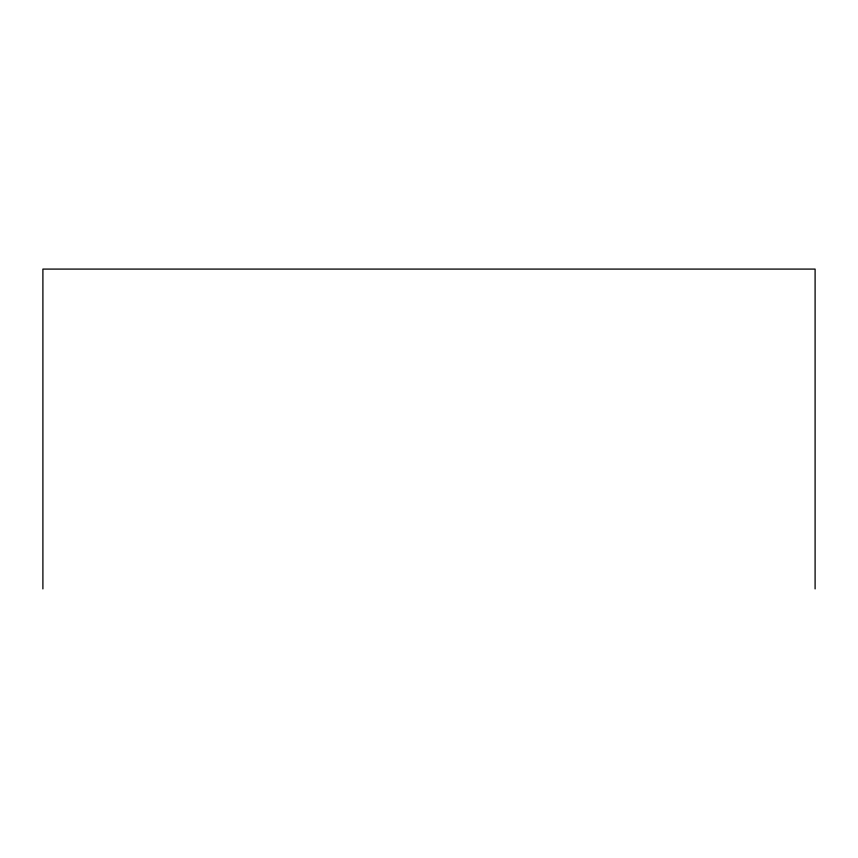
<?xml version="1.0" encoding="UTF-8"?>
<svg xmlns="http://www.w3.org/2000/svg" width="858" height="858" viewBox="0 0 858 858"><rect width="100%" height="100%" fill="white"/><g stroke="black" fill="none" stroke-linecap="round" stroke-linejoin="round"><path stroke-width="1.29" d="M815.1 588.91L815.1 269.09L42.9 269.09L42.9 588.91"/></g></svg>
